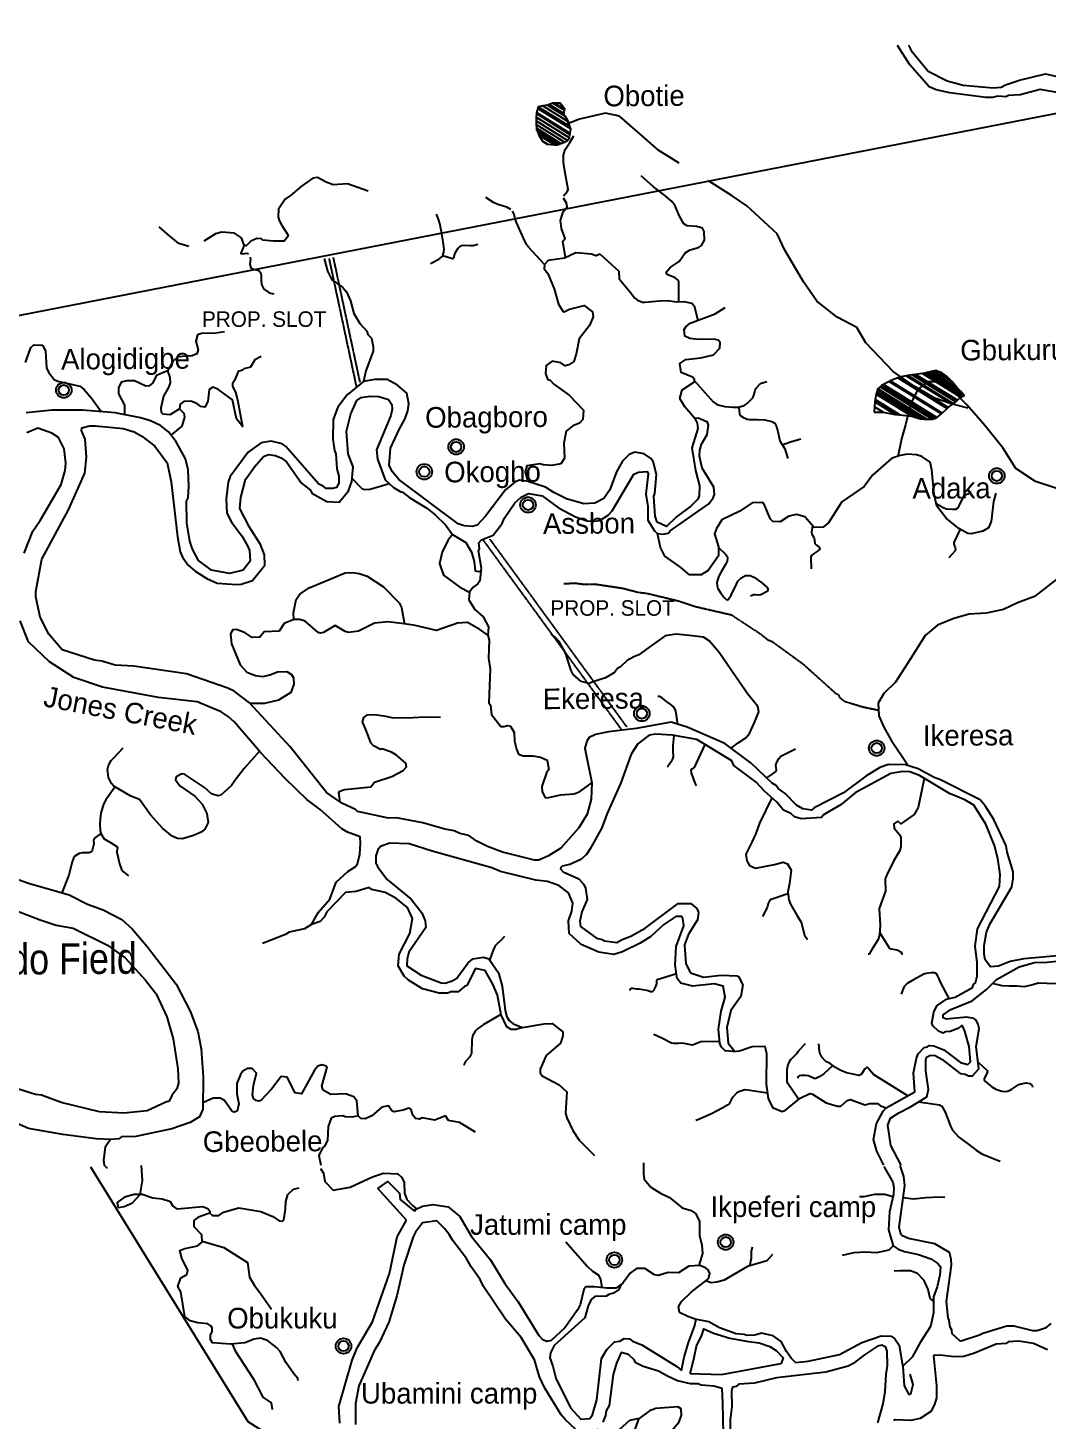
# Model space of a CAD drawing. Header units: metres. Extents: x 321186 to 621985, y 106829 to 204599.
# Drawn here: x 344106 to 353975, y 191119 to 204599 of the extents above; entities that cross this region are included whole.
import ezdxf
from ezdxf.enums import TextEntityAlignment as Align

# ---------------------------------------------------------------- set-up
doc = ezdxf.new("R2010")
doc.units = ezdxf.units.M
doc.header["$MEASUREMENT"] = 0
doc.linetypes.add('DASHED', pattern=[0.75, 0.5, -0.25])
for name, color, linetype in [('11', 7, 'CONTINUOUS'), ('15', 7, 'CONTINUOUS'), ('17', 7, 'CONTINUOUS'), ('18', 7, 'CONTINUOUS'), ('33', 7, 'CONTINUOUS'), ('62', 7, 'CONTINUOUS'), ('8', 7, 'CONTINUOUS'), ('RIG-LOC', 7, 'CONTINUOUS')]:
    doc.layers.add(name, color=color, linetype=linetype)
doc.styles.get("Standard").update_dxf_attribs({"font": 'txt', "height": 0.2})

# ---------------------------------------------------------------- blocks, each defined once
blk = doc.blocks.new('TOWN')
at = {"layer": '11', "color": 7, "linetype": 'Continuous'}
for radius in [75, 50]:
    blk.add_circle((0, 0), radius, dxfattribs=at)

msp = doc.modelspace()

# ---------------------------------------------------------------- linework, layer by layer
at = {"layer": '15', "color": 1, "linetype": 'Continuous'}
for points in [[(350413, 203290), (350215, 203411), (350032, 203574), (349834, 203745), (349700, 203773), (349448, 203714), (349298, 203655)], [(353211, 200917), (353045, 200959), (352887, 201015), (352689, 201129), (352483, 201271), (352221, 201548), (352133, 201698), (351943, 201797), (351745, 201954), (351617, 202139), (351434, 202446), (351361, 202604), (351068, 202874), (350925, 202973), (350695, 203116)], [(356016, 199229), (355795, 199252), (355518, 199344), (355320, 199443), (355114, 199602), (354963, 199766), (354879, 199870), (354634, 199954), (354471, 200008), (353862, 200205), (353672, 200333), (353545, 200532), (353354, 200768), (353195, 200953), (353028, 201117), (352925, 201173), (352815, 201173), (352721, 201093), (352651, 200956), (352605, 200755), (352566, 200619), (352528, 200446)], [(354485, 200002), (354353, 199783), (354190, 199448), (354100, 199286), (353853, 199094), (353688, 199032), (353554, 198967), (353385, 198933), (353219, 198921), (353070, 198881), (352913, 198815), (352795, 198714), (352651, 198491), (352508, 198265), (352395, 198153), (352340, 198060), (352345, 197938), (352393, 197827), (352465, 197702), (352624, 197467)]]:
    msp.add_lwpolyline(points, dxfattribs=at)
at = {"layer": '15', "color": 1, "linetype": 'DASHED'}
msp.add_lwpolyline([(349296, 199218), (349406, 199223), (349496, 199211), (349615, 199211), (349863, 199174), (350026, 199132), (350098, 199125), (350412, 199049), (350571, 198996), (350918, 198916), (351201, 198730), (351266, 198677), (351315, 198656), (351609, 198442), (351924, 198159), (351952, 198145), (351965, 198116), (352013, 198079), (352189, 198025), (352343, 197993)], dxfattribs=at)
at = {"layer": '17', "color": 151, "linetype": 'Continuous'}
for points in [[(347849, 193142), (347861, 193157), (347928, 193191), (348026, 193206), (348175, 193185), (348289, 193090), (348403, 192898), (348586, 192670), (348723, 192442), (348854, 192265), (349055, 191939), (349091, 191895)], [(347849, 193142), (347861, 193157), (347928, 193191), (348026, 193206), (348175, 193185), (348289, 193090), (348403, 192898), (348586, 192670), (348723, 192442), (348854, 192265), (349055, 191939), (349091, 191895)], [(347126, 191090), (347116, 191251), (347246, 191698), (347246, 191698), (347295, 191819), (347442, 192070), (347607, 192539), (347681, 192892), (347771, 193055)], [(347126, 191090), (347116, 191251), (347246, 191698), (347246, 191698), (347295, 191819), (347442, 192070), (347607, 192539), (347681, 192892), (347771, 193055)], [(349410, 191033), (349311, 191122), (349271, 191171), (349111, 191429), (349059, 191539), (349013, 191704), (348883, 191920), (348731, 192098), (348517, 192413), (348484, 192480), (348397, 192603), (348352, 192683), (348217, 192860), (348187, 192916), (348141, 192975), (348067, 193048), (347928, 193030), (347859, 192939), (347837, 192892), (347748, 192620), (347680, 192321), (347602, 192069), (347509, 191867), (347462, 191796), (347311, 191451), (347280, 191279), (347280, 191078)], [(349410, 191033), (349311, 191122), (349271, 191171), (349111, 191429), (349059, 191539), (349013, 191704), (348883, 191920), (348731, 192098), (348517, 192413), (348484, 192480), (348397, 192603), (348352, 192683), (348217, 192860), (348187, 192916), (348141, 192975), (348067, 193048), (347928, 193030), (347859, 192939), (347837, 192892), (347748, 192620), (347680, 192321), (347602, 192069), (347509, 191867), (347462, 191796), (347311, 191451), (347280, 191279), (347280, 191078)], [(349159, 191723), (349190, 191640), (349219, 191524), (349360, 191239), (349460, 191128), (349546, 191136), (349572, 191169), (349616, 191316), (349661, 191715), (349713, 191803), (349787, 191877), (349837, 191885), (349879, 191909), (349932, 191907), (349961, 191882), (350052, 191849), (350390, 191638), (350434, 191601)], [(349159, 191723), (349190, 191640), (349219, 191524), (349360, 191239), (349460, 191128), (349546, 191136), (349572, 191169), (349616, 191316), (349661, 191715), (349713, 191803), (349787, 191877), (349837, 191885), (349879, 191909), (349932, 191907), (349961, 191882), (350052, 191849), (350390, 191638), (350434, 191601)], [(352336, 191092), (352386, 191276), (352408, 191395), (352416, 191561), (352428, 191647), (352427, 191786), (352413, 191826), (352375, 191844), (352331, 191834), (352206, 191751), (352097, 191666), (352050, 191641), (351833, 191582), (351356, 191529), (351142, 191477), (350991, 191466), (350963, 191446), (350928, 191437), (350918, 191400), (350922, 191252), (350907, 191121), (350908, 190792)], [(352336, 191092), (352386, 191276), (352408, 191395), (352416, 191561), (352428, 191647), (352427, 191786), (352413, 191826), (352375, 191844), (352331, 191834), (352206, 191751), (352097, 191666), (352050, 191641), (351833, 191582), (351356, 191529), (351142, 191477), (350991, 191466), (350963, 191446), (350928, 191437), (350918, 191400), (350922, 191252), (350907, 191121), (350908, 190792)], [(351538, 191678), (351661, 191689), (351963, 191754), (352180, 191872), (352368, 191935), (352464, 191931), (352500, 191906), (352542, 191844), (352574, 191648)], [(351538, 191678), (351661, 191689), (351963, 191754), (352180, 191872), (352368, 191935), (352464, 191931), (352500, 191906), (352542, 191844), (352574, 191648)], [(350844, 190831), (350836, 191288), (350827, 191425), (350749, 191447), (350626, 191456), (350596, 191470), (350521, 191469), (350396, 191500), (350298, 191543), (350211, 191593), (350063, 191637), (349992, 191675), (349976, 191703), (349922, 191754), (349852, 191775), (349804, 191671), (349773, 191560), (349733, 191260), (349706, 191209), (349699, 191163), (349672, 191100)], [(350844, 190831), (350836, 191288), (350827, 191425), (350749, 191447), (350626, 191456), (350596, 191470), (350521, 191469), (350396, 191500), (350298, 191543), (350211, 191593), (350063, 191637), (349992, 191675), (349976, 191703), (349922, 191754), (349852, 191775), (349804, 191671), (349773, 191560), (349733, 191260), (349706, 191209), (349699, 191163), (349672, 191100)], [(352881, 191747), (352875, 191742), (352903, 191451), (352904, 191334), (352885, 191269), (352848, 191204), (352747, 191136), (352654, 191116), (352507, 191121), (352486, 191114)], [(352881, 191747), (352875, 191742), (352903, 191451), (352904, 191334), (352885, 191269), (352848, 191204), (352747, 191136), (352654, 191116), (352507, 191121), (352486, 191114)], [(350519, 191572), (350823, 191561), (351382, 191664), (351399, 191666)], [(350519, 191572), (350823, 191561), (351382, 191664), (351399, 191666)]]:
    msp.add_lwpolyline(points, dxfattribs=at)
at = {"layer": '18', "color": 143, "linetype": 'DASHED'}
for p, q in [((347290, 201122), (347025, 202365)), ((347323, 201169), (347065, 202377)), ((349859, 197799), (348511, 199647)), ((349905, 197832), (348581, 199648))]:
    msp.add_line(p, q, dxfattribs=at)
at = {"layer": '18', "color": 143, "linetype": 'Continuous'}
for points in [[(354072, 203973), (353906, 204002), (353714, 203950), (353601, 203945), (353576, 203930), (353498, 203936), (353447, 203924), (353382, 203924), (353032, 203970), (352902, 203998), (352832, 204027), (352645, 204241), (352525, 204427)], [(352633, 204431), (352660, 204378), (352822, 204178), (353007, 204085), (353161, 204043), (353454, 204017), (353531, 204026), (353571, 204048), (353707, 204092), (353959, 204155), (354168, 204106)], [(346975, 202365), (347009, 202242), (347048, 202159), (347154, 202087), (347192, 202042), (347231, 201956), (347263, 201832), (347320, 201737), (347388, 201661), (347398, 201630), (347435, 201595), (347451, 201514), (347448, 201470), (347377, 201279), (347355, 201175)], [(349647, 202407), (349605, 202392), (349564, 202409), (349412, 202419), (349303, 202370), (349143, 202347), (349109, 202307), (349105, 202266), (349142, 202222), (349203, 202073), (349245, 201924), (349286, 201855), (349299, 201850), (349352, 201876), (349493, 201912), (349573, 201849), (349578, 201802), (349543, 201717), (349444, 201587), (349416, 201438), (349391, 201368), (349345, 201337), (349307, 201328), (349266, 201354), (349183, 201372), (349123, 201331), (349117, 201251), (349137, 201197), (349163, 201187), (349199, 201150), (349346, 201042), (349486, 200898), (349480, 200808), (349448, 200770), (349382, 200747), (349319, 200694), (349294, 200578), (349301, 200431), (349267, 200377), (349181, 200361), (349094, 200368), (349063, 200379), (348938, 200359), (348922, 200301), (348947, 200208)], [(350565, 200817), (350468, 200931), (350419, 201010), (350440, 201093), (350560, 201172), (350562, 201193), (350541, 201218), (350431, 201262), (350419, 201349), (350477, 201387), (350623, 201405), (350744, 201433), (350806, 201498), (350809, 201553), (350790, 201576), (350750, 201586), (350597, 201582), (350514, 201592), (350468, 201614), (350462, 201677), (350476, 201703), (350520, 201740), (350762, 201831), (350858, 201890)], [(344083, 201358), (344136, 201504), (344165, 201529), (344241, 201528), (344253, 201518), (344276, 201467), (344288, 201307), (344306, 201264), (344362, 201194), (344397, 201177), (344608, 201130), (344647, 201100), (344726, 201009), (344815, 200883)], [(346010, 201656), (345925, 201643), (345788, 201641), (345749, 201627), (345732, 201564), (345754, 201482), (345741, 201444), (345697, 201424), (345557, 201415), (345511, 201369), (345457, 201279), (345352, 201232), (345312, 201159), (345281, 201132), (345248, 201128), (345140, 201182), (345062, 201181), (345011, 201167), (344983, 201115), (344983, 201056), (345041, 200947), (345042, 200853)], [(346365, 201416), (346303, 201385), (346262, 201314), (346196, 201299), (346184, 201286), (346142, 201271), (346108, 201183), (346088, 201157), (346087, 201127), (346116, 201073), (346137, 200998), (346183, 200738), (346125, 200814), (346088, 200997), (345947, 201100), (345898, 201119), (345863, 201097), (345850, 200980), (345819, 200927), (345781, 200933), (345741, 200962), (345685, 200985), (345617, 200981), (345580, 200954), (345573, 200910), (345616, 200867), (345622, 200829), (345596, 200741), (345492, 200656)], [(345457, 201279), (345482, 201215), (345484, 201163), (345469, 201118), (345418, 201034), (345395, 200916), (345396, 200877), (345413, 200862), (345485, 200855), (345573, 200910)], [(354110, 195617), (353749, 195586), (353617, 195560), (353504, 195515), (353426, 195508), (353375, 195577), (353365, 195629), (353364, 195715), (353387, 195842), (353420, 195921), (353632, 196281), (353646, 196359), (353645, 196426), (353588, 196617), (353578, 196680), (353458, 196935), (353374, 197065), (353326, 197123), (352943, 197319), (352881, 197342), (352726, 197426), (352604, 197462), (352439, 197466), (352356, 197436), (352218, 197353), (352004, 197191), (351720, 197048), (351693, 197025), (351611, 197038), (351548, 197074), (351438, 197185), (351372, 197233), (351352, 197263), (351314, 197287), (351109, 197480), (350853, 197670), (350491, 197828), (350335, 197877), (349997, 197814), (349727, 197784), (349602, 197756), (349602, 197756), (349542, 197729), (349518, 197693), (349500, 197624), (349566, 197290), (349560, 197131), (349520, 196986), (349440, 196852), (349268, 196657), (349148, 196582), (349055, 196541), (349012, 196542), (348701, 196618), (348556, 196673), (348454, 196724), (348377, 196778), (348288, 196800), (348234, 196825), (348145, 196841), (347929, 196903), (347675, 196949), (347599, 196947), (347299, 197013), (347280, 197030), (347146, 197093), (346999, 197196), (346645, 197638), (346252, 198064), (346103, 198176), (346043, 198207), (345642, 198345), (345132, 198418), (344952, 198428), (344824, 198467), (344750, 198477), (344438, 198577), (344310, 198730), (344224, 198892), (344185, 199091), (344183, 199141), (344242, 199456), (344500, 199932), (344658, 200286), (344674, 200442), (344661, 200618), (344626, 200699), (344630, 200726), (344704, 200744), (344761, 200746), (345028, 200720), (345134, 200686), (345211, 200646), (345335, 200548), (345455, 200387), (345493, 200203), (345554, 199670), (345582, 199526), (345604, 199475), (345658, 199396), (345725, 199338), (345839, 199267), (345939, 199222), (346126, 199208), (346173, 199213), (346282, 199248), (346400, 199396), (346398, 199497), (346360, 199597), (346252, 199766), (346160, 199944), (346168, 200052), (346214, 200225), (346300, 200347), (346387, 200448), (346436, 200467), (346500, 200457), (346560, 200436), (346612, 200396), (346756, 200191), (346844, 200124), (346857, 200095), (347001, 200014), (347119, 200007), (347212, 200117), (347242, 200208), (347255, 200348), (347209, 200475), (347191, 200693), (347232, 200861), (347293, 200990), (347332, 201019), (347416, 201032), (347505, 201028), (347599, 201002), (347630, 200953), (347634, 200907), (347621, 200845), (347482, 200513), (347492, 200422), (347566, 200223), (347646, 200147), (347646, 200147), (347716, 200105), (347733, 200104), (347804, 200050), (347968, 199950), (348051, 199883), (348150, 199787), (348218, 199694), (348347, 199616), (348401, 199522), (348426, 199433), (348436, 199343), (348465, 199334), (348493, 199340), (348500, 199367), (348470, 199535), (348479, 199554), (348473, 199613), (348500, 199643), (348611, 199686), (348699, 199800), (348718, 199848), (348822, 200000), (348881, 200055), (348954, 200089), (349086, 200069), (349244, 199953), (349407, 199864), (349522, 199827), (349584, 199821), (349645, 199830), (349725, 199882), (349762, 199923), (349972, 200276), (350020, 200298), (350101, 200304), (350111, 200282), (350090, 200085), (350109, 199966), (350109, 199831), (350174, 199730), (350204, 199703), (350254, 199697), (350310, 199707), (350325, 199730), (350701, 199989), (350743, 200049), (350755, 200082), (350749, 200152), (350636, 200335), (350610, 200451), (350611, 200511), (350629, 200569), (350684, 200661), (350695, 200753), (350686, 200780), (350596, 200821), (350565, 200817), (350588, 200772), (350594, 200721), (350534, 200531), (350569, 200313), (350609, 200165), (350607, 200068), (350592, 200037), (350525, 199968), (350386, 199863), (350291, 199770), (350200, 199814), (350179, 199870), (350168, 200061), (350178, 200092), (350194, 200274), (350161, 200399), (350135, 200434), (350075, 200475), (349984, 200489), (349928, 200467), (349865, 200403), (349804, 200301), (349741, 200126), (349684, 200043), (349596, 199998), (349488, 199989), (349321, 200039), (349200, 200099), (349117, 200153), (348947, 200208), (348866, 200218), (348826, 200203), (348730, 200125), (348537, 199870), (348455, 199783), (348412, 199770), (348331, 199777), (348274, 199798), (347698, 200226), (347637, 200300), (347605, 200362), (347618, 200528), (347701, 200711), (347701, 200711), (347760, 200817), (347786, 200892), (347794, 200958), (347774, 201062), (347686, 201138), (347585, 201193), (347462, 201194), (347355, 201175), (347199, 201046), (347107, 200927), (347062, 200806), (347059, 200616), (347074, 200508), (347089, 200474), (347099, 200330), (347116, 200258), (347117, 200192), (347094, 200150), (347058, 200138), (346996, 200138), (346967, 200163), (346923, 200182), (346604, 200546), (346570, 200570), (346462, 200597), (346365, 200580), (346238, 200491), (346066, 200254), (346046, 200199), (346026, 200039), (346032, 199900), (346077, 199813), (346179, 199681), (346234, 199585), (346251, 199537), (346259, 199436), (346190, 199347), (346058, 199316), (345884, 199349), (345758, 199442), (345699, 199553), (345674, 199629), (345647, 199807), (345643, 200016), (345657, 200049), (345664, 200161), (345657, 200320), (345634, 200427), (345543, 200591), (345467, 200686), (345390, 200748), (345295, 200794), (345198, 200823), (344951, 200872), (344635, 200898), (344341, 200896), (344090, 200873)], [(344069, 199512), (344153, 199726), (344224, 199828), (344430, 200178), (344466, 200314), (344475, 200384), (344458, 200522), (344403, 200634), (344339, 200676), (344202, 200723), (344095, 200679)], [(353477, 200093), (353457, 200013), (353434, 199819), (353406, 199757), (353352, 199726), (353241, 199701), (353207, 199703), (353119, 199751), (352997, 199851), (352907, 199968), (352880, 200082), (352860, 200321), (352841, 200394), (352763, 200448), (352710, 200464), (352619, 200472), (352538, 200456), (352468, 200430), (352283, 200269), (352205, 200158), (351988, 200010), (351857, 199808), (351806, 199763), (351719, 199760), (351629, 199866), (351549, 199886), (351474, 199871), (351390, 199817), (351318, 199820), (351295, 199843), (351231, 199993), (351216, 200003), (351119, 200001), (350999, 199920), (350826, 199834), (350775, 199752), (350754, 199700), (350792, 199573), (350793, 199486), (350692, 199346), (350625, 199303), (350512, 199304), (350426, 199378), (350275, 199483), (350233, 199567), (350204, 199703)], [(348218, 199694), (348173, 199634), (348118, 199522), (348092, 199413), (348131, 199301), (348289, 199182), (348381, 199136)], [(346681, 198872), (346677, 198936), (346703, 199063), (346738, 199115), (346831, 199176), (347180, 199322), (347247, 199326), (347315, 199317), (347392, 199290), (347549, 199188), (347700, 199032), (347723, 198988), (347753, 198825)], [(348493, 199340), (348481, 199244), (348462, 199217), (348413, 199181), (348381, 199136), (348376, 199060), (348435, 198967), (348513, 198896), (348565, 198798), (348560, 198718), (348572, 198669), (348565, 198497), (348583, 198393), (348570, 198065), (348586, 198042), (348595, 197952), (348686, 197835), (348716, 197833), (348750, 197845), (348779, 197838), (348815, 197778), (348817, 197694), (348836, 197614), (348858, 197568), (348903, 197550), (348997, 197549), (349069, 197537), (349133, 197508), (349150, 197419), (349127, 197387), (349082, 197253), (349085, 197202), (349116, 197148), (349135, 197144), (349263, 197172), (349394, 197183), (349446, 197203), (349566, 197290)], [(352393, 193586), (352327, 193724), (352293, 193837), (352322, 193992), (352388, 194109), (352418, 194141), (352695, 194299), (352680, 194481), (352710, 194625), (352727, 194666), (352784, 194727), (352817, 194734), (352833, 194747), (352878, 194742), (352974, 194705), (353135, 194583), (353208, 194561), (353234, 194587), (353220, 194736), (353179, 194884), (353155, 194935), (353145, 194937), (353109, 194910), (353035, 194880), (352991, 194878), (352967, 194866), (352924, 194884), (352867, 194935), (352859, 194961), (352878, 195068), (352908, 195130), (353001, 195196), (353085, 195215), (353253, 195309), (353263, 195336), (353282, 195354), (353297, 195416), (353296, 195549), (353278, 195709), (353302, 195876), (353513, 196284), (353521, 196401), (353497, 196555), (353464, 196682), (353381, 196888), (353264, 197074), (353177, 197123), (353031, 197187), (352739, 197359), (352646, 197396), (352577, 197400), (352462, 197379), (352115, 197192), (351980, 197080), (351811, 196979), (351790, 196955), (351593, 196941), (351530, 196960), (351492, 196992), (351421, 197026), (351354, 197104), (351238, 197207), (351157, 197297), (350943, 197458), (350921, 197501), (350582, 197708), (350349, 197751), (350185, 197761), (350121, 197751), (350013, 197667), (349947, 197568), (349847, 197289), (349712, 196985), (349662, 196852), (349552, 196649), (349514, 196595), (349461, 196546), (349355, 196500), (349280, 196481), (349265, 196470), (349264, 196457), (349289, 196428), (349441, 196359), (349489, 196305), (349506, 196269), (349521, 196158), (349469, 196040), (349451, 195951), (349457, 195899), (349611, 195784), (349668, 195773), (349688, 195758), (349809, 195742), (349859, 195773), (349944, 195805), (350084, 195881), (350402, 196121), (350526, 196122), (350583, 196073), (350600, 196034), (350589, 195962), (350589, 195962), (350502, 195825), (350464, 195721), (350478, 195537), (350523, 195448), (350649, 195407), (350818, 195428), (350973, 195422), (350988, 195413), (351029, 195333), (351009, 195221), (350914, 195086), (350875, 194919), (350888, 194769), (350941, 194700), (350939, 194688), (350857, 194693), (350819, 194734), (350805, 194768), (350794, 194905), (350819, 195080), (350857, 195213), (350838, 195320), (350750, 195343), (350546, 195322), (350429, 195348), (350392, 195396), (350373, 195523), (350383, 195703), (350456, 195904), (350448, 195975), (350437, 195995), (350381, 195996), (350265, 195918), (350139, 195800), (350034, 195736), (349865, 195653), (349779, 195628), (349636, 195649), (349462, 195724), (349348, 195830), (349341, 195953), (349373, 196047), (349384, 196124), (349340, 196223), (349247, 196295), (349138, 196335), (349024, 196348), (348681, 196431), (348600, 196466), (348022, 196626), (347797, 196697), (347609, 196704), (347520, 196672), (347494, 196642), (347475, 196581), (347476, 196511), (347494, 196473), (347585, 196352), (347817, 196164), (347921, 196032), (347952, 195952), (347959, 195887), (347796, 195650), (347779, 195585), (347774, 195517), (347914, 195427), (348109, 195354), (348146, 195351), (348216, 195371), (348261, 195397), (348365, 195542), (348416, 195585), (348517, 195602), (348568, 195584), (348663, 195449), (348699, 195320), (348728, 195084), (348743, 195024), (348765, 194987), (348806, 194957), (348894, 194921), (348834, 194901), (348787, 194902), (348744, 194926), (348688, 195044), (348653, 195232), (348613, 195332), (348535, 195473), (348441, 195491), (348358, 195327), (348333, 195318), (348271, 195267), (348201, 195265), (348174, 195254), (348089, 195254), (347928, 195296), (347791, 195380), (347751, 195416), (347691, 195518), (347702, 195629), (347702, 195629), (347804, 195831), (347830, 195977), (347782, 196083), (347668, 196172), (347567, 196226), (347436, 196255), (347410, 196276), (347286, 196236), (347181, 196227), (347000, 196040), (346974, 195990), (346936, 195945), (346852, 195919), (346921, 196038), (347030, 196162), (347090, 196329), (347205, 196432), (347276, 196475), (347299, 196504), (347321, 196598), (347328, 196703), (347323, 196767), (347201, 196811), (347146, 196845), (346937, 197031), (346806, 197129), (346597, 197331), (346362, 197581), (346108, 197878), (346047, 197932), (345977, 197978), (345744, 198072), (345371, 198116), (344829, 198216), (344551, 198310), (344317, 198460), (344111, 198654), (344032, 198858)], [(348568, 198713), (348483, 198775), (348363, 198841), (348266, 198836), (348062, 198763), (347855, 198814), (347752, 198827), (347591, 198848), (347462, 198834), (347308, 198758), (347211, 198745), (347177, 198754), (347082, 198811), (346970, 198746), (346938, 198739), (346916, 198746), (346790, 198853), (346738, 198872), (346681, 198872), (346589, 198832), (346539, 198756), (346395, 198750), (346352, 198700), (346277, 198697), (346209, 198743), (346125, 198775), (346092, 198772), (346069, 198731), (346079, 198635), (346161, 198431), (346226, 198361), (346309, 198328), (346380, 198319), (346449, 198334), (346522, 198363), (346615, 198366), (346660, 198339), (346678, 198307), (346683, 198246), (346652, 198165), (346534, 198091), (346397, 198056), (346258, 198057)], [(343528, 196524), (344114, 196317), (344506, 196205), (344684, 196116), (344837, 196060), (345017, 195965), (345115, 195876), (345262, 195706), (345541, 195340), (345677, 195080), (345752, 194881), (345784, 194713), (345805, 194443), (345799, 194129), (345768, 194055), (345677, 194001), (345501, 193940), (345151, 193865), (345013, 193862), (344987, 193844), (344987, 193844), (344907, 193837), (344767, 193842), (344444, 193885), (344111, 193944), (343870, 194049)], [(343828, 196116), (344225, 195963), (344382, 195911), (344544, 195882), (344879, 195716), (345048, 195596), (345245, 195380), (345350, 195246), (345451, 195023), (345513, 194810), (345559, 194521), (345564, 194382), (345549, 194328), (345500, 194261), (345475, 194207), (345441, 194199), (345262, 194115), (345036, 194090), (344800, 194104), (344430, 194193), (344237, 194264), (344179, 194273), (344005, 194327)], [(346852, 195919), (346786, 195876), (346636, 195844), (346600, 195820), (346379, 195733)], [(352563, 193587), (352462, 193777), (352432, 193974), (352458, 194041), (352538, 194095), (352651, 194153), (352811, 194250), (352827, 194321), (352802, 194500), (352800, 194608), (352807, 194634), (352846, 194651), (352891, 194650), (352960, 194612), (353134, 194474), (353180, 194470), (353213, 194453), (353253, 194453), (353315, 194521), (353289, 194735), (353316, 194907), (353308, 194953), (353285, 194993), (353266, 195006), (353198, 195019), (352997, 195000), (352968, 195015), (352967, 195044), (353044, 195095), (353248, 195180), (353387, 195287), (353484, 195385), (353703, 195507), (353851, 195550), (353974, 195554), (354246, 195583)], [(348894, 194921), (349106, 194957), (349183, 194958), (349285, 194878), (349287, 194839), (349263, 194770), (349124, 194649), (349066, 194516), (349067, 194482), (349087, 194453), (349251, 194365), (349326, 194298), (349313, 194092), (349325, 194047), (349384, 193923), (349444, 193828), (349594, 193682)], [(350939, 194688), (350995, 194695), (351118, 194737), (351242, 194741), (351258, 194667), (351256, 194373), (351273, 194234), (351317, 194145), (351411, 194106), (351442, 194119), (351583, 194237), (351677, 194282), (351702, 194276), (351836, 194191), (351945, 194159), (351978, 194160), (352040, 194215), (352072, 194222), (352210, 194173), (352258, 194185), (352331, 194186), (352363, 194161), (352418, 194141)], [(348441, 193907), (348285, 194000), (348178, 194021), (348149, 194065), (348047, 194024), (347924, 194046), (347899, 194033), (347861, 194038), (347834, 194070), (347818, 194127), (347796, 194140), (347741, 194119), (347650, 194104), (347629, 194115), (347597, 194161), (347533, 194149), (347436, 194064), (347371, 194037), (347329, 194039), (347303, 194065), (347290, 194211), (347264, 194250), (347182, 194279), (347040, 194273), (346967, 194312), (346951, 194353), (347004, 194536), (346995, 194547), (346953, 194558), (346915, 194546), (346882, 194507), (346756, 194279), (346694, 194287), (346616, 194440), (346559, 194446), (346464, 194323), (346362, 194215), (346341, 194207), (346318, 194213), (346292, 194234), (346282, 194269), (346292, 194359), (346321, 194477), (346279, 194522), (346232, 194522), (346187, 194497), (346164, 194464), (346131, 194379), (346131, 194278), (346150, 194180), (346134, 194109), (346104, 194101), (346083, 194107), (346009, 194214), (345968, 194237), (345901, 194235), (345800, 194190)], [(347303, 194065), (347247, 194052), (347179, 194056), (347156, 194066), (347080, 194058), (347042, 194043), (347013, 193963), (347006, 193825), (346978, 193770), (346958, 193755), (346925, 193681), (346944, 193587)], [(344907, 193837), (344855, 193763), (344840, 193637), (344846, 193589), (344874, 193558)], [(346725, 191504), (346721, 191523), (346683, 191566), (346608, 191675), (346550, 191782), (346514, 191822), (346426, 191890), (346359, 191911), (346297, 191904), (346207, 191868), (346069, 191853), (345893, 191868), (345874, 191900), (345875, 191945), (345890, 191973), (345890, 192014), (345881, 192030), (345848, 192052), (345753, 192061), (345677, 192080), (345626, 192121), (345587, 192362), (345558, 192413), (345589, 192496), (345647, 192528), (345655, 192568), (345597, 192688), (345579, 192762), (345627, 192781), (345750, 192806), (345795, 192841), (345790, 192914), (345716, 192990), (345716, 193051), (345768, 193091), (345864, 193127), (345870, 193137), (345848, 193165), (345802, 193183), (345556, 193163), (345511, 193195), (345488, 193233), (345408, 193259), (345315, 193269), (345213, 193302), (345135, 193303), (345043, 193278), (344970, 193227), (344981, 193179), (345038, 193187), (345120, 193222), (345194, 193304), (345215, 193439), (345205, 193585)], [(346725, 191504), (346721, 191523), (346683, 191566), (346608, 191675), (346550, 191782), (346514, 191822), (346426, 191890), (346359, 191911), (346297, 191904), (346207, 191868), (346069, 191853), (345893, 191868), (345874, 191900), (345875, 191945), (345890, 191973), (345890, 192014), (345881, 192030), (345848, 192052), (345753, 192061), (345677, 192080), (345626, 192121), (345587, 192362), (345558, 192413), (345589, 192496), (345647, 192528), (345655, 192568), (345597, 192688), (345579, 192762), (345627, 192781), (345750, 192806), (345795, 192841), (345790, 192914), (345716, 192990), (345716, 193051), (345768, 193091), (345864, 193127), (345870, 193137), (345848, 193165), (345802, 193183), (345556, 193163), (345511, 193195), (345488, 193233), (345408, 193259), (345315, 193269), (345213, 193302), (345135, 193303), (345043, 193278), (344970, 193227), (344981, 193179), (345038, 193187), (345120, 193222), (345194, 193304), (345215, 193439), (345205, 193585)], [(350068, 193610), (350067, 193502), (350075, 193451), (350137, 193375), (350233, 193315), (350320, 193275), (350440, 193175), (350528, 193150), (350571, 193118), (350609, 193045), (350609, 192908), (350633, 192812), (350638, 192731), (350603, 192617)], [(350068, 193610), (350067, 193502), (350075, 193451), (350137, 193375), (350233, 193315), (350320, 193275), (350440, 193175), (350528, 193150), (350571, 193118), (350609, 193045), (350609, 192908), (350633, 192812), (350638, 192731), (350603, 192617)], [(352395, 193574), (352481, 193423), (352491, 193368), (352486, 193302), (352449, 193135), (352439, 192960), (352483, 192805), (352532, 192775), (352593, 192751), (352728, 192722), (352849, 192680), (352917, 192634), (352941, 192604), (352937, 192522), (352909, 192408), (352874, 192312), (352876, 192158), (352847, 192026), (352745, 191871), (352667, 191728), (352577, 191643), (352592, 191452), (352634, 191375), (352645, 191368), (352654, 191374), (352679, 191463), (352650, 191563)], [(352395, 193574), (352481, 193423), (352491, 193368), (352486, 193302), (352449, 193135), (352439, 192960), (352483, 192805), (352532, 192775), (352593, 192751), (352728, 192722), (352849, 192680), (352917, 192634), (352941, 192604), (352937, 192522), (352909, 192408), (352874, 192312), (352876, 192158), (352847, 192026), (352745, 191871), (352667, 191728), (352577, 191643), (352592, 191452), (352634, 191375), (352645, 191368), (352654, 191374), (352679, 191463), (352650, 191563)], [(354011, 192055), (353956, 192008), (353878, 191984), (353838, 191985), (353656, 192029), (353586, 192029), (353353, 191959), (353321, 191940), (353143, 191882), (353129, 191886), (353055, 191953), (353052, 191992), (353036, 192020), (353028, 192088), (353018, 192108), (353001, 192268), (353048, 192619), (353047, 192678), (353031, 192742), (352888, 192825), (352633, 192877), (352569, 192905), (352557, 192920), (352541, 192986), (352597, 193390), (352589, 193477), (352552, 193585)], [(354011, 192055), (353956, 192008), (353878, 191984), (353838, 191985), (353656, 192029), (353586, 192029), (353353, 191959), (353321, 191940), (353143, 191882), (353129, 191886), (353055, 191953), (353052, 191992), (353036, 192020), (353028, 192088), (353018, 192108), (353001, 192268), (353048, 192619), (353047, 192678), (353031, 192742), (352888, 192825), (352633, 192877), (352569, 192905), (352557, 192920), (352541, 192986), (352597, 193390), (352589, 193477), (352552, 193585)], [(346941, 193556), (346970, 193509), (346981, 193428), (347062, 193346), (347228, 193374), (347444, 193475), (347550, 193509), (347687, 193505), (347724, 193470), (347749, 193422), (347754, 193316), (347777, 193256), (347830, 193197), (347873, 193163)], [(346941, 193556), (346970, 193509), (346981, 193428), (347062, 193346), (347228, 193374), (347444, 193475), (347550, 193509), (347687, 193505), (347724, 193470), (347749, 193422), (347754, 193316), (347777, 193256), (347830, 193197), (347873, 193163)], [(345864, 193127), (345893, 193101), (345954, 193101), (346002, 193133), (346149, 193173), (346361, 193140), (346478, 193092), (346541, 193047), (346571, 193044), (346585, 193058), (346601, 193162), (346604, 193237), (346623, 193303), (346678, 193355), (346733, 193368)], [(345864, 193127), (345893, 193101), (345954, 193101), (346002, 193133), (346149, 193173), (346361, 193140), (346478, 193092), (346541, 193047), (346571, 193044), (346585, 193058), (346601, 193162), (346604, 193237), (346623, 193303), (346678, 193355), (346733, 193368)], [(347771, 193055), (347495, 193360), (347591, 193429), (347706, 193316), (347710, 193256), (347849, 193142)], [(347771, 193055), (347495, 193360), (347591, 193429), (347706, 193316), (347710, 193256), (347849, 193142)], [(352481, 193281), (352402, 193304), (352305, 193304), (352200, 193281), (352158, 193280)], [(352481, 193281), (352402, 193304), (352305, 193304), (352200, 193281), (352158, 193280)], [(352581, 193276), (352682, 193263), (352800, 193273), (352933, 193281), (352983, 193279)], [(352581, 193276), (352682, 193263), (352800, 193273), (352933, 193281), (352983, 193279)], [(345794, 192851), (346004, 192789), (346233, 192645), (346251, 192503), (346302, 192422), (346353, 192355), (346465, 192193)], [(345794, 192851), (346004, 192789), (346233, 192645), (346251, 192503), (346302, 192422), (346353, 192355), (346465, 192193)], [(349316, 192844), (349524, 192607), (349574, 192561), (349627, 192527), (349651, 192485), (349662, 192402)], [(349316, 192844), (349524, 192607), (349574, 192561), (349627, 192527), (349651, 192485), (349662, 192402)], [(351095, 192613), (351111, 192688), (351113, 192754), (351123, 192797)], [(351095, 192613), (351111, 192688), (351113, 192754), (351123, 192797)], [(352483, 192806), (352441, 192765), (352323, 192740), (352212, 192744), (352102, 192739), (351989, 192713)], [(352483, 192806), (352441, 192765), (352323, 192740), (352212, 192744), (352102, 192739), (351989, 192713)], [(351317, 192721), (351261, 192661), (351074, 192606), (350849, 192474), (350777, 192454), (350721, 192447), (350667, 192466)], [(351317, 192721), (351261, 192661), (351074, 192606), (350849, 192474), (350777, 192454), (350721, 192447), (350667, 192466)], [(351538, 191678), (351496, 191719), (351451, 191783), (351401, 191881), (351322, 191935), (351208, 191960), (351146, 191941), (351069, 191937), (351041, 191947), (350963, 191953), (350803, 192011), (350699, 192071), (350568, 192097), (350497, 192122), (350417, 192161), (350406, 192217), (350436, 192269), (350525, 192356), (350589, 192405), (350683, 192478), (350698, 192499), (350710, 192541), (350690, 192576), (350667, 192595), (350613, 192617), (350507, 192611), (350405, 192546), (350307, 192547), (350212, 192520), (350172, 192527), (350080, 192588), (349999, 192588), (349937, 192542), (349866, 192444), (349798, 192398), (349712, 192396), (349588, 192411), (349508, 192408), (349489, 192385), (349453, 192234), (349430, 192191), (349305, 192013), (349172, 191889), (349132, 191880), (349091, 191895)], [(351538, 191678), (351496, 191719), (351451, 191783), (351401, 191881), (351322, 191935), (351208, 191960), (351146, 191941), (351069, 191937), (351041, 191947), (350963, 191953), (350803, 192011), (350699, 192071), (350568, 192097), (350497, 192122), (350417, 192161), (350406, 192217), (350436, 192269), (350525, 192356), (350589, 192405), (350683, 192478), (350698, 192499), (350710, 192541), (350690, 192576), (350667, 192595), (350613, 192617), (350507, 192611), (350405, 192546), (350307, 192547), (350212, 192520), (350172, 192527), (350080, 192588), (349999, 192588), (349937, 192542), (349866, 192444), (349798, 192398), (349712, 192396), (349588, 192411), (349508, 192408), (349489, 192385), (349453, 192234), (349430, 192191), (349305, 192013), (349172, 191889), (349132, 191880), (349091, 191895)], [(352874, 192270), (352844, 192296), (352823, 192383), (352784, 192472), (352720, 192540), (352652, 192564), (352549, 192564), (352493, 192561)], [(352874, 192270), (352844, 192296), (352823, 192383), (352784, 192472), (352720, 192540), (352652, 192564), (352549, 192564), (352493, 192561)], [(349846, 192430), (349827, 192385), (349776, 192348), (349730, 192335), (349705, 192320), (349596, 192317), (349561, 192287), (349532, 192226), (349500, 192108), (349203, 191840), (349167, 191770), (349159, 191723)], [(349846, 192430), (349827, 192385), (349776, 192348), (349730, 192335), (349705, 192320), (349596, 192317), (349561, 192287), (349532, 192226), (349500, 192108), (349203, 191840), (349167, 191770), (349159, 191723)], [(350434, 191601), (350460, 191728), (350502, 191871), (350560, 192025), (350578, 192095)], [(350434, 191601), (350460, 191728), (350502, 191871), (350560, 192025), (350578, 192095)], [(350519, 191572), (350553, 191708), (350579, 191835), (350633, 191942), (350650, 192003), (350745, 191961), (350902, 191912), (351082, 191879), (351186, 191867), (351291, 191833), (351353, 191793), (351419, 191723), (351399, 191666)], [(350519, 191572), (350553, 191708), (350579, 191835), (350633, 191942), (350650, 192003), (350745, 191961), (350902, 191912), (351082, 191879), (351186, 191867), (351291, 191833), (351353, 191793), (351419, 191723), (351399, 191666)], [(346085, 191855), (346112, 191791), (346287, 191521), (346382, 191341), (346463, 191285), (346471, 191221)], [(346085, 191855), (346112, 191791), (346287, 191521), (346382, 191341), (346463, 191285), (346471, 191221)], [(353977, 191799), (353844, 191861), (353701, 191885), (353599, 191877), (353579, 191862), (353481, 191855), (353273, 191767), (353168, 191735), (353075, 191731), (352969, 191746), (352881, 191747)], [(353977, 191799), (353844, 191861), (353701, 191885), (353599, 191877), (353579, 191862), (353481, 191855), (353273, 191767), (353168, 191735), (353075, 191731), (352969, 191746), (352881, 191747)], [(350084, 190833), (350194, 190895), (350337, 191014), (350413, 191102), (350435, 191167), (350433, 191229), (350400, 191249), (350187, 191232), (350126, 191209), (350025, 191136), (349933, 191115), (349836, 191029), (349784, 190944), (349775, 190817), (349693, 190679), (349676, 190580), (349606, 190430), (349538, 190310), (349480, 190289), (349333, 190359)], [(350084, 190833), (350194, 190895), (350337, 191014), (350413, 191102), (350435, 191167), (350433, 191229), (350400, 191249), (350187, 191232), (350126, 191209), (350025, 191136), (349933, 191115), (349836, 191029), (349784, 190944), (349775, 190817), (349693, 190679), (349676, 190580), (349606, 190430), (349538, 190310), (349480, 190289), (349333, 190359)], [(349617, 191035), (349676, 190954), (349761, 190914), (349838, 190919), (349979, 191013), (350026, 191137)], [(349617, 191035), (349676, 190954), (349761, 190914), (349838, 190919), (349979, 191013), (350026, 191137)]]:
    msp.add_lwpolyline(points, dxfattribs=at)
at = {"layer": '33', "color": 143, "linetype": 'Continuous'}
for points in [[(349293, 202971), (349331, 203016), (349339, 203034), (349306, 203212), (349293, 203298), (349291, 203369), (349309, 203422), (349354, 203488), (349392, 203552)], [(347402, 203019), (347202, 203087), (347062, 203079), (346995, 203104), (346909, 203149), (346867, 203145), (346756, 203066), (346649, 202974), (346596, 202941), (346532, 202842), (346530, 202765), (346542, 202728), (346563, 202693), (346621, 202601), (346626, 202581), (346588, 202533), (346486, 202533), (346382, 202543), (346367, 202555), (346322, 202558), (346266, 202532), (346220, 202489), (346202, 202494), (346175, 202565), (346106, 202611), (345983, 202622), (345924, 202605), (345810, 202534)], [(350408, 201946), (350410, 202138), (350405, 202154), (350375, 202177), (350297, 202211), (350288, 202232), (350326, 202280), (350412, 202336), (350471, 202420), (350520, 202448), (350598, 202472), (350630, 202491), (350657, 202542), (350655, 202627), (350638, 202658), (350582, 202677), (350489, 202682), (350456, 202701), (350416, 202774), (350370, 202881), (350334, 202924), (350269, 202980), (350165, 203058), (350043, 203165)], [(348782, 202839), (348744, 202862), (348657, 202890), (348616, 202909), (348540, 202957)], [(349312, 202374), (349285, 202532), (349310, 202560), (349272, 202656), (349262, 202735), (349288, 202816), (349328, 202867), (349322, 202901), (349292, 202949)], [(348005, 202318), (348086, 202358), (348114, 202382), (348123, 202396), (348135, 202429), (348136, 202454), (348131, 202504), (348114, 202604), (348098, 202692), (348086, 202736), (348063, 202796)], [(349109, 202307), (348953, 202476), (348933, 202502), (348904, 202562), (348836, 202714), (348825, 202751), (348812, 202800), (348798, 202823)], [(345665, 202481), (345569, 202511), (345457, 202602), (345379, 202671)], [(346201, 202496), (346169, 202418), (346169, 202413), (346182, 202411), (346228, 202418), (346243, 202411)], [(348123, 202395), (348217, 202365), (348223, 202365), (348231, 202373), (348240, 202406), (348245, 202421), (348271, 202467), (348291, 202485), (348304, 202491), (348332, 202495), (348388, 202491), (348415, 202493), (348463, 202503)], [(346258, 202377), (346261, 202360), (346255, 202314), (346261, 202284), (346267, 202274), (346290, 202262), (346344, 202248), (346359, 202231), (346364, 202203), (346364, 202155), (346369, 202114), (346384, 202082), (346399, 202064), (346438, 202036), (346454, 202029), (346488, 202023)], [(349647, 202407), (349827, 202244), (349832, 202170), (349943, 202033), (349981, 201985), (350009, 201961), (350056, 201944), (350080, 201942), (350222, 201955), (350295, 201958), (350389, 201945), (350457, 201950), (350535, 201934), (350556, 201907), (350593, 201767)], [(350561, 201182), (350740, 200979), (350773, 200955), (350799, 200945), (350854, 200934), (350933, 200927), (350988, 200927), (351040, 200943), (351071, 200963), (351125, 201018), (351139, 201048), (351149, 201090), (351158, 201109), (351189, 201146), (351209, 201158), (351260, 201176)], [(350990, 200927), (350996, 200858), (351002, 200845), (351029, 200828), (351071, 200811), (351092, 200808), (351171, 200808), (351242, 200805), (351310, 200788), (351338, 200770), (351351, 200744), (351366, 200691), (351386, 200600), (351434, 200524), (351444, 200491), (351464, 200430)], [(351411, 200561), (351490, 200590), (351589, 200621)], [(347245, 200237), (347330, 200147), (347344, 200137), (347355, 200132), (347379, 200128), (347418, 200132), (347497, 200155), (347604, 200186)], [(352901, 199994), (352974, 199951), (353001, 199941), (353058, 199938), (353091, 199940), (353106, 199948), (353124, 199972), (353147, 200019), (353175, 200073), (353178, 200077), (353189, 200081), (353214, 200086), (353223, 200093), (353236, 200113)], [(351702, 199780), (351692, 199715), (351696, 199696), (351713, 199672), (351719, 199660), (351727, 199606), (351741, 199590), (351769, 199571), (351775, 199561), (351773, 199551), (351753, 199532), (351714, 199507), (351697, 199493), (351687, 199476), (351686, 199467), (351691, 199360)], [(353133, 199744), (353073, 199616), (353071, 199607), (353074, 199589), (353085, 199563), (353087, 199551), (353086, 199540), (353083, 199535), (353022, 199466)], [(350792, 199567), (350865, 199499), (350878, 199480), (350881, 199466), (350876, 199436), (350861, 199403), (350818, 199333), (350794, 199283), (350778, 199230), (350779, 199195), (350788, 199172), (350816, 199126), (350848, 199082), (350865, 199066), (350881, 199061), (350887, 199065), (350917, 199106), (350968, 199212), (350979, 199243), (351008, 199272), (351054, 199295), (351078, 199298), (351100, 199296), (351143, 199278), (351214, 199225), (351261, 199183), (351273, 199162), (351263, 199142), (351204, 199108), (351181, 199106), (351150, 199110), (351136, 199108), (351103, 199098)], [(350915, 197625), (350982, 197675), (351058, 197726), (351093, 197767), (351139, 197866), (351183, 197977), (351175, 198028), (351076, 198147), (350960, 198314), (350799, 198550), (350704, 198664), (350647, 198699), (350509, 198717), (350382, 198727), (350276, 198711), (350096, 198584), (350022, 198528), (349974, 198508), (349908, 198472), (349845, 198411), (349814, 198396), (349786, 198358), (349700, 198307), (349576, 198266), (349540, 198251), (349462, 198269), (349386, 198339), (349363, 198383), (349318, 198527), (349305, 198560), (349252, 198657), (349244, 198664), (349214, 198697), (349173, 198727)], [(350400, 197856), (350379, 197984), (350374, 197999), (350356, 198026), (350330, 198048), (350291, 198076), (350273, 198090), (350239, 198117), (350222, 198126), (350213, 198128), (350211, 198126), (350209, 198120), (350209, 198118)], [(347131, 197103), (347118, 197192), (347126, 197210), (347172, 197225), (347268, 197233), (347428, 197251), (347461, 197297), (347631, 197350), (347739, 197410), (347773, 197445), (347765, 197480), (347674, 197556), (347628, 197585), (347535, 197617), (347519, 197612), (347452, 197647), (347426, 197677), (347385, 197789), (347346, 197879), (347360, 197923), (347394, 197947), (347469, 197951), (347568, 197934), (347646, 197919), (347834, 197921), (347953, 197927), (348100, 197924)], [(346350, 197595), (346199, 197429), (346112, 197315), (346077, 197262), (345975, 197170), (345945, 197163), (345884, 197183), (345816, 197244), (345623, 197373), (345596, 197376), (345542, 197347), (345536, 197318), (345577, 197259), (345722, 197160), (345793, 197084), (345838, 196993), (345853, 196906), (345820, 196840), (345785, 196813), (345709, 196779), (345604, 196746), (345554, 196749), (345503, 196772), (345412, 196847), (345293, 196979), (345187, 197129), (345103, 197161), (344939, 197258), (344915, 197282), (344886, 197341), (344878, 197417), (344886, 197456), (344914, 197506), (344939, 197531), (345028, 197628)], [(350361, 197749), (350351, 197649), (350351, 197603), (350353, 197540), (350349, 197522), (350330, 197489), (350315, 197466), (350302, 197446), (350297, 197441)], [(350660, 197660), (350558, 197436), (350547, 197427), (350529, 197418), (350525, 197411), (350527, 197387), (350543, 197340), (350568, 197279), (350576, 197261)], [(351261, 197338), (351308, 197371), (351346, 197397), (351352, 197403), (351355, 197418), (351349, 197456), (351352, 197473), (351367, 197509), (351377, 197526), (351397, 197546), (351514, 197605), (351537, 197618)], [(344950, 197248), (344860, 197123), (344838, 197084), (344814, 196996), (344806, 196938), (344804, 196892), (344807, 196824), (344815, 196791), (344844, 196748), (344908, 196712), (344968, 196674), (344974, 196657), (344969, 196631), (344968, 196618), (344993, 196504), (345013, 196450), (345031, 196428), (345082, 196390)], [(352785, 197332), (352727, 197049), (352689, 196982), (352557, 196891), (352529, 196919), (352491, 196891), (352495, 196849), (352547, 196790), (352560, 196759), (352558, 196670), (352544, 196628), (352486, 196531), (352422, 196399), (352407, 196359), (352409, 196239), (352348, 196072), (352358, 195912), (352352, 195818), (352338, 195773), (352279, 195674), (352252, 195630), (352241, 195630)], [(351309, 197145), (351189, 196899), (351153, 196800), (351115, 196714), (351059, 196597), (351069, 196534), (351094, 196488), (351150, 196463), (351335, 196499), (351420, 196521), (351462, 196504), (351496, 196444), (351482, 196314), (351464, 196235), (351475, 196156), (351489, 196116), (351550, 196007), (351593, 195941), (351626, 195815), (351654, 195771)], [(344812, 196798), (344753, 196753), (344743, 196734), (344744, 196702), (344743, 196687), (344730, 196633), (344722, 196622), (344697, 196613), (344632, 196613), (344603, 196605), (344562, 196579), (344547, 196559), (344531, 196514), (344509, 196422), (344504, 196395), (344436, 196225)], [(351465, 196216), (351304, 196159), (351296, 196155), (351283, 196140), (351275, 196121), (351266, 196093), (351261, 196080), (351246, 196042), (351220, 195994)], [(348579, 195569), (348609, 195653), (348626, 195697), (348637, 195719), (348652, 195735), (348675, 195752), (348685, 195762), (348724, 195803)], [(352355, 195838), (352442, 195697), (352448, 195690), (352464, 195682), (352504, 195677), (352523, 195671), (352557, 195652), (352568, 195638), (352573, 195628)], [(350385, 195441), (350198, 195381), (350192, 195372), (350194, 195352), (350193, 195343), (350180, 195310), (350165, 195277), (350152, 195267), (350135, 195267), (350111, 195276), (350099, 195280), (350023, 195290), (350000, 195293), (349966, 195298), (349951, 195298), (349937, 195290), (349934, 195282), (349934, 195279)], [(353027, 195202), (352938, 195365), (352929, 195390), (352915, 195423), (352903, 195439), (352886, 195449), (352852, 195451), (352805, 195444), (352781, 195436), (352680, 195382), (352621, 195347), (352590, 195316), (352581, 195296), (352563, 195243)], [(354144, 195341), (353889, 195349), (353838, 195334), (353752, 195313), (353683, 195321), (353607, 195321), (353541, 195323), (353445, 195346)], [(348687, 195047), (348515, 194945), (348460, 194907), (348436, 194884), (348411, 194841), (348405, 194800), (348403, 194676), (348399, 194662), (348384, 194637), (348344, 194591), (348332, 194564), (348329, 194554)], [(350804, 194785), (350623, 194781), (350540, 194750), (350443, 194768), (350408, 194767), (350360, 194765), (350337, 194770), (350243, 194818), (350167, 194854), (350167, 194854)], [(351569, 194225), (351464, 194379), (351458, 194397), (351457, 194437), (351457, 194513), (351464, 194548), (351472, 194570), (351495, 194612), (351556, 194671), (351566, 194688), (351617, 194747), (351637, 194765)], [(352627, 194260), (352293, 194464), (352235, 194532), (352226, 194534), (352210, 194519), (352174, 194465), (352154, 194456), (352032, 194482), (351971, 194506), (351926, 194532), (351875, 194572), (351832, 194592), (351795, 194632), (351782, 194654), (351771, 194691), (351764, 194762)], [(351899, 194553), (351812, 194473), (351774, 194445), (351748, 194432), (351734, 194427), (351715, 194425), (351713, 194430), (351678, 194446), (351660, 194451), (351634, 194455), (351593, 194456), (351574, 194452), (351562, 194442), (351561, 194435), (351561, 194430)], [(353307, 194585), (353393, 194504), (353398, 194495), (353392, 194474), (353364, 194426), (353365, 194411), (353370, 194405), (353441, 194347), (353479, 194324), (353535, 194304), (353572, 194301), (353590, 194304), (353616, 194314), (353634, 194324), (353702, 194367), (353722, 194376), (353773, 194383), (353808, 194377), (353831, 194360), (353834, 194347), (353834, 194344)], [(351267, 194284), (351076, 194315), (351048, 194316), (350990, 194299), (350968, 194285), (350934, 194249), (350917, 194220), (350896, 194182), (350881, 194167), (350830, 194138), (350724, 194086), (350594, 194027), (350574, 194020)], [(352731, 194202), (352932, 194173), (352956, 194159), (352987, 194102), (353011, 194043), (353038, 193964), (353058, 193927), (353121, 193859), (353217, 193788), (353288, 193732), (353344, 193697), (353430, 193662), (353494, 193636), (353519, 193626), (353521, 193626)]]:
    msp.add_lwpolyline(points, dxfattribs=at)
at = {"layer": '8', "color": 1, "linetype": 'Continuous'}
msp.add_lwpolyline([(344714, 193571), (346236, 191107), (347903, 190043), (346084, 187516), (345678, 186970), (345748, 186407), (345863, 184223), (346131, 183707)], dxfattribs=at)
msp.add_lwpolyline([(344714, 193571), (346236, 191107), (347903, 190043), (346084, 187516), (345678, 186970), (345748, 186407), (345863, 184223), (346131, 183707)], dxfattribs=at)
at = {"layer": 'RIG-LOC', "color": 2}
msp.add_line((338571, 200751), (358296, 204599), dxfattribs=at)

# ---------------------------------------------------------------- block references
at = {"layer": '11', "color": 7, "linetype": 'Continuous', "rotation": 359.9997331957355}
msp.add_blockref('TOWN', (344454, 201091), dxfattribs=at)
at = {"layer": '11', "color": 7, "linetype": 'Continuous'}
for p in [(348253, 200542), (347945, 200301), (353488, 200261), (348949, 199980), (350051, 197960), (352325, 197625), (350863, 192842), (350863, 192842), (349785, 192670), (349785, 192670), (347163, 191836), (347163, 191836)]:
    msp.add_blockref('TOWN', p, dxfattribs=at)

# ---------------------------------------------------------------- texts
for s, rotation, p in [('Obotie', 0.4075, (350072, 203945)), ('Gbukurusu', 0.406, (353787, 201486)), ('Alogidigbe', 0.4026, (345052, 201370)), ('Obagboro', 0.4026, (348547, 200806)), ('Okogho', 0.4026, (348605, 200276)), ('Adaka', 0.4063, (353049, 200146)), ('Assbon', 0.4026, (349539, 199805)), ('Ekeresa', 0.4026, (349581, 198109)), ('Ikeresa', 0.4026, (353210, 197753)), ('Gbeobele', 0.4026, (346379, 193822))]:
    msp.add_text(s, height=199.8, rotation=rotation, dxfattribs=at).set_placement(p, align=Align.MIDDLE)
for s, height, p in [('Ikpeferi camp', 199.81, (350716, 193185)), ('Ikpeferi camp', 199.81, (350716, 193185)), ('Jatumi camp', 199.81, (348388, 193013)), ('Jatumi camp', 199.81, (348388, 193013)), ('Obukuku', 199.8, (346036, 192106)), ('Obukuku', 199.8, (346036, 192106))]:
    msp.add_text(s, height=height, dxfattribs=at).set_placement(p, align=Align.MIDDLE_LEFT)
msp.add_text('Ubamini camp', height=199.81, rotation=0.0004, dxfattribs=at).set_placement((347332, 191379), align=Align.MIDDLE_LEFT)
msp.add_text('Ubamini camp', height=199.81, rotation=0.0004, dxfattribs=at).set_placement((347332, 191379), align=Align.MIDDLE_LEFT)
at = {"layer": '18', "color": 143, "linetype": 'Continuous'}
for p in [(346394, 201779), (349768, 198982)]:
    msp.add_text('PROP. SLOT', height=150, dxfattribs=at).set_placement(p, align=Align.MIDDLE)
msp.add_text('Jones Creek', height=199.76, rotation=349.2218, dxfattribs=at).set_placement((345004, 197994), align=Align.MIDDLE)
at = {"layer": '62', "color": 7, "linetype": 'Continuous', "width": 0.866666}
msp.add_text('Obodo Field', height=299.66, rotation=0.4123, dxfattribs=at).set_placement((344215, 195590), align=Align.MIDDLE)

# ---------------------------------------------------------------- meshes
at = {"layer": '11', "color": 253, "linetype": 'Continuous'}
mesh = msp.add_polyface(dxfattribs=at)
corners = [(349134, 203473), (349088, 203503), (349138, 203472), (349055, 203561), (349207, 203467), (349046, 203579), (349230, 203465), (349030, 203612), (349252, 203474), (349030, 203628), (349268, 203480), (349029, 203662), (349301, 203493), (349028, 203697), (349332, 203508), (349028, 203698), (349332, 203509), (349029, 203734), (349352, 203534), (349030, 203768), (349354, 203567), (349030, 203779), (349356, 203577), (349043, 203818), (349362, 203620), (349048, 203835), (349355, 203645), (349048, 203835), (349342, 203689), (349093, 203843), (349309, 203744), (349137, 203851), (349294, 203770), (349153, 203857), (349301, 203802), (349190, 203871), (349304, 203813), (349210, 203871), (349261, 203871)]
mesh.append_faces([[corners[k] for k in face] for face in [(0, 0, 2, 1), (1, 2, 4, 3), (3, 4, 6, 5), (5, 6, 8, 7), (7, 8, 10, 9), (9, 10, 12, 11), (11, 12, 14, 13), (13, 14, 16, 15), (15, 16, 18, 17), (17, 18, 20, 19), (19, 20, 22, 21), (21, 22, 24, 23), (23, 24, 26, 25), (27, 26, 28, 29), (29, 28, 30, 31), (31, 30, 32, 33), (33, 32, 34, 35), (35, 34, 36, 37), (37, 36, 38, 38)]], dxfattribs={"vtx0": -1, "vtx2": -1, "color": 253})
mesh = msp.add_polyface(dxfattribs=at)
corners = [(352299, 200878), (352299, 200878), (352303, 200930), (352387, 200878), (352307, 200977), (352504, 200855), (352309, 201000), (352548, 200851), (352321, 201053), (352664, 200840), (352326, 201072), (352745, 200813), (352331, 201094), (352788, 200810), (352332, 201099), (352797, 200810), (352337, 201104), (352811, 200810), (352357, 201123), (352861, 200810), (352370, 201137), (352884, 200818), (352389, 201147), (352907, 200826), (352445, 201176), (352953, 200861), (352454, 201180), (352959, 200867), (352530, 201210), (353006, 200914), (352545, 201216), (353017, 200923), (352611, 201231), (353058, 200954), (352627, 201233), (353067, 200960), (352669, 201239), (353090, 200978), (352702, 201244), (353106, 200993), (352768, 201253), (353138, 201024), (352791, 201257), (353155, 201031), (352813, 201261), (353171, 201039), (353172, 201038), (352814, 201262), (353168, 201042), (353173, 201039), (352834, 201266), (353138, 201077), (352855, 201270), (353105, 201115), (352886, 201277), (353057, 201171), (352897, 201280), (353031, 201197), (352930, 201269), (353006, 201221), (352951, 201262)]
mesh.append_faces([[corners[k] for k in face] for face in [(0, 1, 3, 2), (2, 3, 5, 4), (4, 5, 7, 6), (6, 7, 9, 8), (8, 9, 11, 10), (10, 11, 13, 12), (12, 13, 15, 14), (14, 15, 17, 16), (16, 17, 19, 18), (18, 19, 21, 20), (20, 21, 23, 22), (22, 23, 25, 24), (24, 25, 27, 26), (26, 27, 29, 28), (28, 29, 31, 30), (30, 31, 33, 32), (32, 33, 35, 34), (34, 35, 37, 36), (36, 37, 39, 38), (38, 39, 41, 40), (40, 41, 43, 42), (42, 43, 46, 44), (44, 45, 48, 47), (45, 46, 49, 49), (47, 48, 51, 50), (50, 51, 53, 52), (52, 53, 55, 54), (54, 55, 57, 56), (56, 57, 59, 58), (58, 59, 60, 60)]], dxfattribs={"vtx0": -1, "vtx2": -1, "color": 253})

doc.saveas('drawing.dxf')
